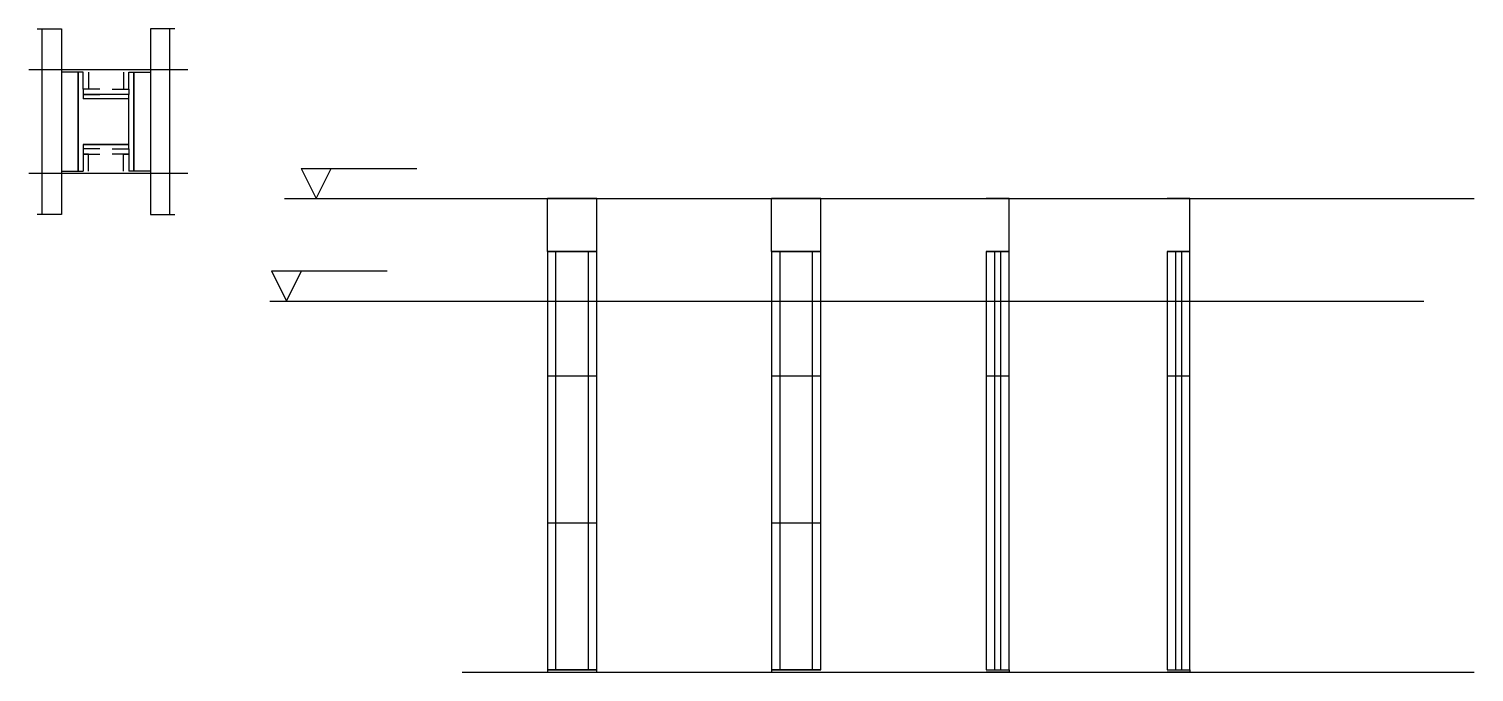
# Model space of a CAD drawing. Header units: metres. Extents: x 6370 to 7569, y 4066 to 4600.
import ezdxf

# ---------------------------------------------------------------- set-up
doc = ezdxf.new("R2010")
doc.units = ezdxf.units.M
for name, color, linetype in [('CHAPA', 7, 'Continuous'), ('COTA', 7, 'Continuous'), ('Hachura', 7, 'Continuous'), ('Madeira', 7, 'Continuous'), ('NIVEL 1° PAV.', 7, 'Continuous'), ('NIVEL 2° PAV.', 7, 'Continuous'), ('Nível', 7, 'Continuous'), ('Painéis', 7, 'Continuous'), ('Perfil Metálico', 7, 'Continuous'), ('SARR_2.2x7', 7, 'Continuous'), ('SARRAFO', 7, 'Continuous'), ('Sarrafo de Pressão', 7, 'Continuous')]:
    doc.layers.add(name, color=color, linetype=linetype)

msp = doc.modelspace()

# ---------------------------------------------------------------- linework, layer by layer
at = {"layer": 'CHAPA', "color": 7, "lineweight": 25}
for points in [[(6414.5, 4563.7), (6410.5, 4563.7), (6410.5, 4481.7), (6414.5, 4481.7)], [(6414.5, 4563.7), (6410.5, 4563.7), (6410.5, 4481.7), (6414.5, 4481.7)], [(6452.5, 4563.7), (6456.5, 4563.7), (6456.5, 4481.7), (6452.5, 4481.7)], [(6452.5, 4563.7), (6456.5, 4563.7), (6456.5, 4481.7), (6452.5, 4481.7)], [(6452.5, 4541.7), (6452.5, 4545.3), (6414.5, 4545.3), (6414.5, 4541.7)], [(6452.5, 4541.7), (6452.5, 4545.3), (6414.5, 4545.3), (6414.5, 4541.7)], [(6452.5, 4500.1), (6452.5, 4503.7), (6414.5, 4503.7), (6414.5, 4500.1)], [(6452.5, 4500.1), (6452.5, 4503.7), (6414.5, 4503.7), (6414.5, 4500.1)]]:
    msp.add_lwpolyline(points, dxfattribs=at)
at = {"layer": 'COTA', "color": 7, "lineweight": 25}
for p, q in [((6840.9, 4458.8), (6799.9, 4458.8)), ((6799.9, 4414.8), (6799.9, 4458.8)), ((6840.9, 4414.8), (6840.9, 4458.8)), ((7026.9, 4458.8), (6985.9, 4458.8)), ((6985.9, 4414.8), (6985.9, 4458.8)), ((7026.9, 4414.8), (7026.9, 4458.8))]:
    msp.add_line(p, q, dxfattribs=at)
for points in [[(7164, 4414.8), (7183, 4414.8), (7183, 4458.8), (7164, 4458.8)], [(7314.1, 4414.8), (7333.1, 4414.8), (7333.1, 4458.8), (7314.1, 4458.8)]]:
    msp.add_lwpolyline(points, dxfattribs=at)
at = {"layer": 'Hachura', "color": 7, "lineweight": 25}
for p, q in [((6501.3, 4565.7), (6369.5, 4565.7)), ((6501.3, 4479.7), (6369.5, 4479.7))]:
    msp.add_line(p, q, dxfattribs=at)
at = {"layer": 'Madeira', "color": 7, "lineweight": 25}
for points in [[(6396.5, 4481.7), (6410.5, 4481.7), (6410.5, 4563.7), (6396.5, 4563.7)], [(6470.5, 4481.7), (6456.5, 4481.7), (6456.5, 4563.7), (6470.5, 4563.7)]]:
    msp.add_lwpolyline(points, dxfattribs=at)
at = {"layer": 'NIVEL 1° PAV.', "color": 7, "lineweight": 25}
for p, q in [((6595.5, 4483.8), (6691.5, 4483.8)), ((6595.5, 4483.8), (6608, 4458.8)), ((6608, 4458.8), (6620.5, 4483.8)), ((6581.7, 4458.8), (7527.3, 4458.8)), ((6729.1, 4458.8), (7568.9, 4458.8))]:
    msp.add_line(p, q, dxfattribs=at)
at = {"layer": 'NIVEL 2° PAV.', "color": 7, "lineweight": 25}
for p, q in [((6570.8, 4398.8), (6666.8, 4398.8)), ((6570.8, 4398.8), (6583.3, 4373.8)), ((6583.3, 4373.8), (6595.8, 4398.8)), ((6569.4, 4373.8), (7527.3, 4373.8))]:
    msp.add_line(p, q, dxfattribs=at)
at = {"layer": 'Nível', "color": 7, "lineweight": 25}
for p, q in [((6729.1, 4458.8), (7568.9, 4458.8)), ((6729.1, 4065.8), (7568.9, 4065.8))]:
    msp.add_line(p, q, dxfattribs=at)
at = {"layer": 'Painéis', "color": 7, "lineweight": 25}
for p, q in [((6840.9, 4414.8), (6799.9, 4414.8)), ((6799.9, 4414.8), (6840.9, 4414.8)), ((6799.9, 4414.8), (6799.9, 4065.8)), ((6799.9, 4414.8), (6799.9, 4414.8)), ((6799.9, 4414.8), (6840.9, 4414.8)), ((6840.9, 4414.8), (6799.9, 4414.8)), ((6799.9, 4414.8), (6840.9, 4414.8)), ((6799.9, 4414.8), (6799.9, 4414.8)), ((6799.9, 4414.8), (6840.9, 4414.8)), ((6840.9, 4065.8), (6840.9, 4414.8)), ((6985.9, 4414.8), (7026.9, 4414.8)), ((6985.9, 4414.8), (6985.9, 4067.8)), ((6985.9, 4414.8), (6985.9, 4414.8)), ((6985.9, 4414.8), (7026.9, 4414.8)), ((6985.9, 4414.8), (7026.9, 4414.8)), ((6985.9, 4414.8), (6985.9, 4414.8)), ((6985.9, 4414.8), (7026.9, 4414.8)), ((7026.9, 4067.8), (7026.9, 4414.8)), ((7164, 4414.8), (7183, 4414.8)), ((7183, 4414.8), (7164, 4414.8)), ((7164, 4414.8), (7164, 4067.8)), ((7183, 4414.8), (7164, 4414.8)), ((7183, 4414.8), (7164, 4414.8)), ((7164, 4414.8), (7183, 4414.8)), ((7183, 4414.8), (7164, 4414.8)), ((7183, 4414.8), (7164, 4414.8)), ((7183, 4414.8), (7164, 4414.8)), ((7183, 4067.8), (7183, 4414.8)), ((7314.1, 4414.8), (7333.1, 4414.8)), ((7333.1, 4414.8), (7314.1, 4414.8)), ((7314.1, 4414.8), (7314.1, 4067.8)), ((7333.1, 4414.8), (7314.1, 4414.8)), ((7333.1, 4414.8), (7314.1, 4414.8)), ((7314.1, 4414.8), (7333.1, 4414.8)), ((7333.1, 4414.8), (7314.1, 4414.8)), ((7333.1, 4414.8), (7314.1, 4414.8)), ((7333.1, 4414.8), (7314.1, 4414.8)), ((7333.1, 4067.8), (7333.1, 4414.8)), ((6799.9, 4311.8), (6840.9, 4311.8)), ((6985.9, 4311.8), (7026.9, 4311.8)), ((7164, 4311.8), (7183, 4311.8)), ((7314.1, 4311.8), (7333.1, 4311.8)), ((6799.9, 4189.8), (6840.9, 4189.8)), ((6985.9, 4189.8), (7026.9, 4189.8)), ((6799.9, 4067.8), (6840.9, 4067.8)), ((6985.9, 4067.8), (7026.9, 4067.8))]:
    msp.add_line(p, q, dxfattribs=at)
for points in [[(6414.5, 4503.7), (6452.5, 4503.7), (6452.5, 4541.7), (6414.5, 4541.7)], [(6799.9, 4414.8), (6840.9, 4414.8), (6840.9, 4414.8), (6799.9, 4414.8)], [(6799.9, 4414.8), (6840.9, 4414.8), (6840.9, 4414.8), (6799.9, 4414.8)], [(6985.9, 4414.8), (7026.9, 4414.8), (7026.9, 4414.8), (6985.9, 4414.8)], [(6985.9, 4414.8), (7026.9, 4414.8), (7026.9, 4414.8), (6985.9, 4414.8)], [(6840.9, 4067.8), (6799.9, 4067.8), (6799.9, 4065.8), (6840.9, 4065.8)], [(7026.9, 4067.8), (6985.9, 4067.8), (6985.9, 4065.8), (7026.9, 4065.8)], [(7164, 4067.8), (7183, 4067.8), (7183, 4065.8), (7164, 4065.8)], [(7314.1, 4067.8), (7333.1, 4067.8), (7333.1, 4065.8), (7314.1, 4065.8)]]:
    msp.add_lwpolyline(points, dxfattribs=at)
at = {"layer": 'Perfil Metálico', "color": 7, "lineweight": 25}
for points in [[(6376.5, 4599.7), (6396.5, 4599.7), (6396.5, 4445.7), (6376.5, 4445.7)], [(6392.5, 4445.7), (6380.5, 4445.7), (6380.5, 4599.7), (6392.5, 4599.7)], [(6490.5, 4599.7), (6470.5, 4599.7), (6470.5, 4445.7), (6490.5, 4445.7)], [(6474.5, 4445.7), (6486.5, 4445.7), (6486.5, 4599.7), (6474.5, 4599.7)]]:
    msp.add_lwpolyline(points, dxfattribs=at)
at = {"layer": 'SARR_2.2x7', "color": 7, "lineweight": 25}
for p, q in [((7171, 4414.8), (7171, 4414.8)), ((7171, 4414.8), (7171, 4311.8)), ((7171, 4414.8), (7171, 4414.8)), ((7176, 4414.8), (7176, 4414.8)), ((7176, 4414.8), (7176, 4311.8)), ((7176, 4414.8), (7176, 4414.8)), ((7321.1, 4414.8), (7321.1, 4414.8)), ((7321.1, 4414.8), (7321.1, 4414.8)), ((7321.1, 4414.8), (7321.1, 4311.8)), ((7326.1, 4414.8), (7326.1, 4414.8)), ((7326.1, 4414.8), (7326.1, 4414.8)), ((7326.1, 4414.8), (7326.1, 4311.8)), ((7171, 4311.8), (7171, 4067.8)), ((7176, 4311.8), (7176, 4067.8)), ((7321.1, 4311.8), (7321.1, 4067.8)), ((7326.1, 4311.8), (7326.1, 4067.8))]:
    msp.add_line(p, q, dxfattribs=at)
at = {"layer": 'SARRAFO', "color": 7, "lineweight": 25}
for points in [[(6418.9, 4563.7), (6418.9, 4549.7), (6414.5, 4549.7), (6414.5, 4563.7)], [(6448.1, 4563.7), (6448.1, 4549.7), (6452.5, 4549.7), (6452.5, 4563.7)], [(6428.5, 4549.7), (6414.5, 4549.7), (6414.5, 4545.3), (6428.5, 4545.3)], [(6438.5, 4549.7), (6452.5, 4549.7), (6452.5, 4545.3), (6438.5, 4545.3)], [(6428.5, 4500.1), (6414.5, 4500.1), (6414.5, 4495.7), (6428.5, 4495.7)], [(6438.5, 4500.1), (6452.5, 4500.1), (6452.5, 4495.7), (6438.5, 4495.7)], [(6418.9, 4481.7), (6418.9, 4495.7), (6414.5, 4495.7), (6414.5, 4481.7)], [(6448.1, 4481.7), (6448.1, 4495.7), (6452.5, 4495.7), (6452.5, 4481.7)]]:
    msp.add_lwpolyline(points, dxfattribs=at)
at = {"layer": 'Sarrafo de Pressão', "color": 7, "lineweight": 25}
for p, q in [((6806.9, 4311.8), (6806.9, 4414.8)), ((6806.9, 4414.8), (6806.9, 4414.8)), ((6806.9, 4414.8), (6806.9, 4414.8)), ((6833.9, 4311.8), (6833.9, 4414.8)), ((6833.9, 4414.8), (6833.9, 4414.8)), ((6833.9, 4414.8), (6833.9, 4414.8)), ((6992.9, 4311.8), (6992.9, 4414.8)), ((6992.9, 4414.8), (6992.9, 4414.8)), ((6992.9, 4414.8), (6992.9, 4414.8)), ((7019.9, 4311.8), (7019.9, 4414.8)), ((7019.9, 4414.8), (7019.9, 4414.8)), ((7019.9, 4414.8), (7019.9, 4414.8)), ((6806.9, 4189.8), (6806.9, 4311.8)), ((6833.9, 4189.8), (6833.9, 4311.8)), ((6992.9, 4189.8), (6992.9, 4311.8)), ((7019.9, 4189.8), (7019.9, 4311.8)), ((6806.9, 4067.8), (6806.9, 4189.8)), ((6833.9, 4067.8), (6833.9, 4189.8)), ((6992.9, 4067.8), (6992.9, 4189.8)), ((7019.9, 4067.8), (7019.9, 4189.8)), ((6806.9, 4067.8), (6806.9, 4067.8)), ((6833.9, 4067.8), (6833.9, 4067.8)), ((6992.9, 4067.8), (6992.9, 4067.8)), ((7019.9, 4067.8), (7019.9, 4067.8))]:
    msp.add_line(p, q, dxfattribs=at)

doc.saveas('drawing.dxf')
